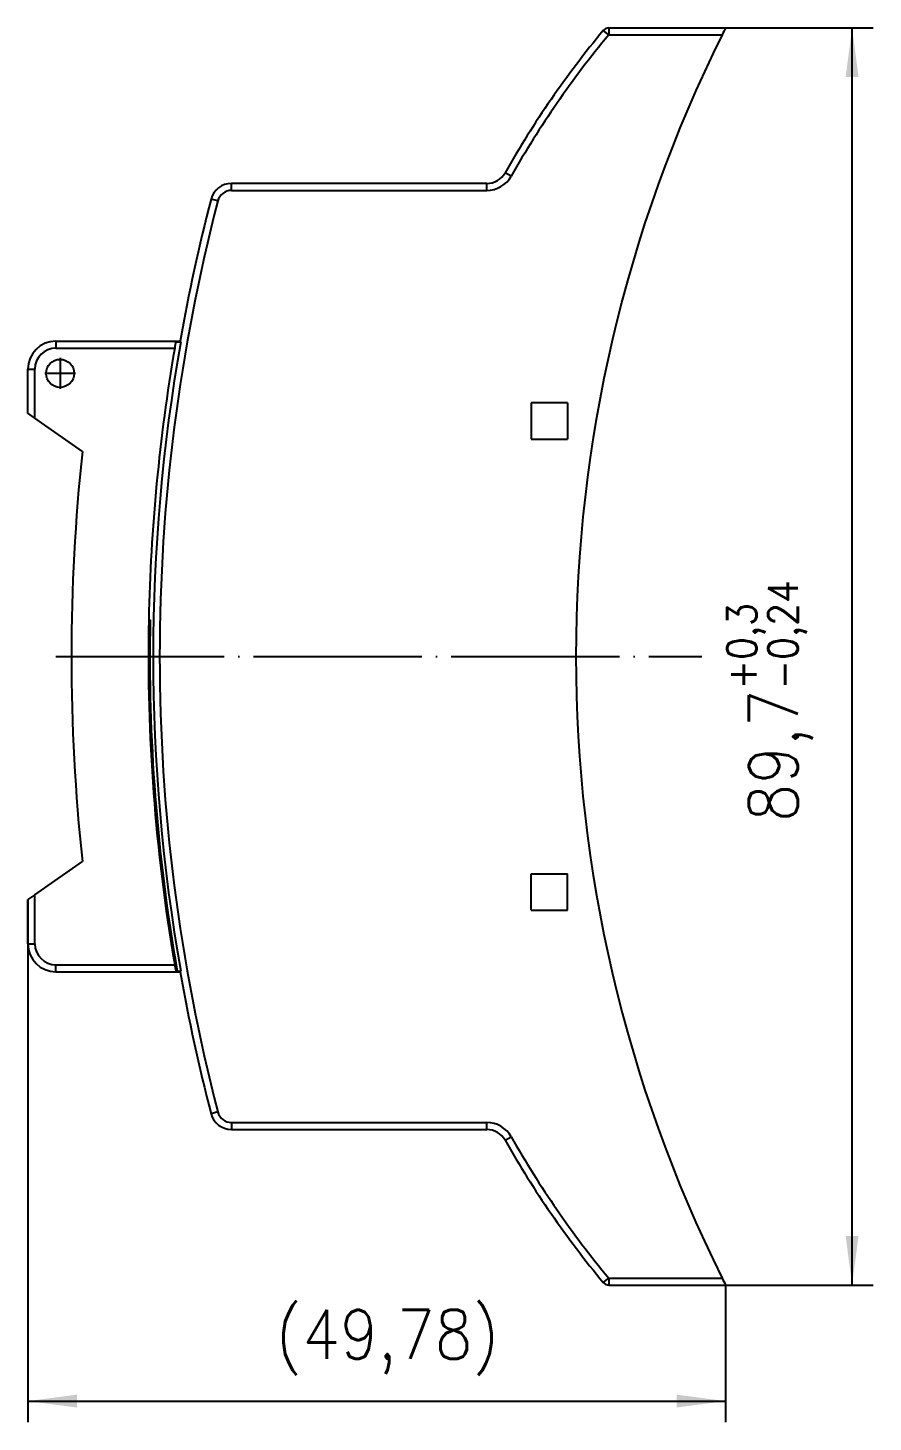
# Model space of a CAD drawing. Header units: millimetres. Extents: x -237 to 357, y 207 to 627.
# Drawn here: x -138.7 to -78.4, y 301.4 to 400.9 of the extents above; entities that cross this region are included whole.
import ezdxf

# ---------------------------------------------------------------- set-up
doc = ezdxf.new("R2010")
doc.units = ezdxf.units.MM
doc.linetypes.add('DOT_CENTER', pattern=[14, 12, -1, 0, -1])
doc.layers.add('1', color=7, linetype='Continuous')
doc.styles.add('CONVERTER_11', font='txt.shx', dxfattribs={"width": 0.9})
doc.dimstyles.new('ME10_DIM_16', dxfattribs={"dimtxt": 3.5, "dimasz": 3.5, "dimexe": 1.5, "dimexo": 0, "dimgap": 1.5, "dimtad": 1, "dimdsep": 46, "dimtxsty": 'CONVERTER_11', "dimsah": 1, "dimcen": 0.09, "dimclrd": 2, "dimclre": 2, "dimclrt": 3, "dimadec": 0, "dimazin": 0, "dimtol": 1, "dimtp": 0.3, "dimtm": 0.24, "dimtfac": 0.6, "dimtdec": 0, "dimtix": 1, "dimtmove": 0, "dimatfit": 3, "dimfxl": 1, "dimtolj": 1, "dimtzin": 0, "dimarcsym": 0})
doc.dimstyles.new('ME10_DIM_17', dxfattribs={"dimtxt": 3.5, "dimasz": 3.5, "dimexe": 1.5, "dimexo": 0, "dimgap": 1.5, "dimtad": 1, "dimdsep": 46, "dimtxsty": 'CONVERTER_11', "dimsah": 1, "dimcen": 0.09, "dimclrd": 2, "dimclre": 2, "dimclrt": 3, "dimadec": 0, "dimazin": 0, "dimtfac": 1, "dimtdec": 4, "dimtix": 1, "dimtmove": 0, "dimatfit": 3, "dimfxl": 1, "dimtolj": 1, "dimtzin": 0, "dimarcsym": 0})

# ---------------------------------------------------------------- blocks, each defined once
blk = doc.blocks.new('BC_53_6_GEH-OT_U22_H_Select__00384165__29', base_point=(-138.74, 311.15))
at = {"color": 2, "linetype": 'Continuous'}
for p, q in [((-97.3, 400.35), (-97.685, 400.669)), ((-97.3, 400.85), (-97.3, 400.35)), ((-97.3, 400.35), (-89.209, 400.35)), ((-104.257, 390.264), (-104.692, 390.51)), ((-124.217, 389.25), (-124.217, 389.75)), ((-124.217, 389.25), (-105.997, 389.25)), ((-105.997, 389.25), (-105.997, 389.75)), ((-125.185, 388.502), (-125.669, 388.627)), ((-136.74, 378.5), (-136.74, 378)), ((-136.74, 378), (-128.265, 378)), ((-138.74, 376.5), (-138.24, 376.5)), ((-138.24, 373), (-138.24, 376.5)), ((-138.24, 335.5), (-138.24, 339)), ((-138.74, 335.5), (-138.24, 335.5)), ((-136.74, 334), (-128.265, 334)), ((-136.74, 333.5), (-136.74, 334)), ((-125.185, 323.498), (-125.669, 323.373)), ((-124.217, 322.75), (-124.217, 322.25)), ((-124.217, 322.75), (-105.997, 322.75)), ((-105.997, 322.25), (-105.997, 322.75)), ((-104.692, 321.49), (-104.257, 321.736)), ((-97.685, 311.331), (-97.3, 311.65)), ((-97.3, 311.65), (-97.3, 311.15)), ((-97.3, 311.65), (-89.209, 311.65))]:
    blk.add_line(p, q, dxfattribs=at)
at = {"color": 7, "linetype": 'Continuous'}
for p, q in [((-97.3, 400.85), (-88.959, 400.85)), ((-105.997, 389.75), (-124.217, 389.75)), ((-136.74, 378.5), (-127.873, 378.5)), ((-128.185, 378.458), (-127.838, 378.458)), ((-138.74, 373.35), (-138.74, 376.5)), ((-102.84, 374.1), (-102.84, 371.5)), ((-100.24, 374.1), (-102.84, 374.1)), ((-100.24, 374.1), (-100.24, 371.5)), ((-138.24, 373), (-138.74, 373.35)), ((-134.848, 370.625), (-138.24, 373)), ((-102.84, 371.5), (-100.24, 371.5)), ((-130.114, 358.623), (-130.014, 358.623)), ((-138.24, 339), (-134.848, 341.375)), ((-102.84, 340.5), (-100.24, 340.5)), ((-102.84, 337.9), (-102.84, 340.5)), ((-100.24, 337.9), (-100.24, 340.5)), ((-138.24, 339), (-138.74, 338.65)), ((-138.74, 335.5), (-138.74, 338.65)), ((-102.84, 337.9), (-100.24, 337.9)), ((-136.74, 333.5), (-127.873, 333.5)), ((-128.084, 333.542), (-127.838, 333.542)), ((-124.217, 322.25), (-105.997, 322.25)), ((-97.3, 311.15), (-88.959, 311.15))]:
    blk.add_line(p, q, dxfattribs=at)
blk.add_circle((-136.44, 376.2), 1, dxfattribs=at)
for centre, radius, start, end in [((-43.79, 356), 70, 140.34752, 150.46159), ((-0.14, 356), 99.5, 153.53003, 206.46997), ((-97.3, 400.35), 0.5, 90, 140.34752), ((-0.14, 356), 99.5, 153.20794, 153.53003), ((-105.997, 391.25), 1.5, 270, 330.46159), ((-124.217, 388.25), 1.5, 90, 165.43015), ((-0.14, 356), 129.7, 165.43015, 170.00994), ((-136.74, 376.5), 2, 90, 180), ((-0.14, 356), 129.658, 170.02542, 189.97458), ((-0.14, 356), 130, 170.05191, 170.2569), ((-0.14, 356), 130, 170.2569, 178.84387), ((-0.14, 356), 135.5, 173.80376, 186.19624), ((-0.14, 356), 130, 178.84387, 189.7431), ((-136.74, 335.5), 2, 180, 270), ((-0.14, 356), 130, 189.7431, 189.92202), ((-0.14, 356), 129.7, 189.99006, 194.56985), ((-124.217, 323.75), 1.5, 194.56985, 270), ((-105.997, 320.75), 1.5, 29.53841, 90), ((-43.79, 356), 70, 209.53841, 219.65248), ((-0.14, 356), 99.5, 206.46997, 206.79206), ((-97.3, 311.65), 0.5, 219.65248, 270)]:
    blk.add_arc(centre, radius, start, end, dxfattribs=at)
at = {"color": 2, "linetype": 'Continuous'}
for centre, radius, start, end in [((-43.79, 356), 69.5, 140.34752, 150.46159), ((-105.997, 391.25), 2, 270, 330.46159), ((-124.217, 388.25), 1, 90, 165.43015), ((-0.14, 356), 129.2, 165.43015, 194.56985), ((-136.74, 376.5), 1.5, 90, 180), ((-0.14, 356), 129.9, 178.84298, 189.95582), ((-136.74, 335.5), 1.5, 180, 270), ((-124.217, 323.75), 1, 194.56985, 270), ((-105.997, 320.75), 2, 29.53841, 90), ((-43.79, 356), 69.5, 209.53841, 219.65248)]:
    blk.add_arc(centre, radius, start, end, dxfattribs=at)
at = {"color": 7, "linetype": 'Continuous'}
for points, knots in [([(-127.838, 378.458), (-127.843, 378.463), (-127.851, 378.474), (-127.862, 378.486), (-127.869, 378.495), (-127.872, 378.498), (-127.873, 378.5)], [0, 0, 0, 0, 0.0202632, 0.04039017, 0.04744405, 0.05449793, 0.05449793, 0.05449793, 0.05449793]), ([(-128.196, 333.6), (-128.194, 333.595), (-128.192, 333.587), (-128.185, 333.575), (-128.175, 333.565), (-128.162, 333.557), (-128.146, 333.55), (-128.131, 333.546), (-128.117, 333.544), (-128.106, 333.543), (-128.095, 333.542), (-128.088, 333.542), (-128.084, 333.542)], [0, 0, 0, 0, 0.0147838, 0.0266197, 0.0400178, 0.0566229, 0.0714241, 0.0936533, 0.102841, 0.114616, 0.1255624, 0.1364556, 0.1364556, 0.1364556, 0.1364556]), ([(-127.873, 333.5), (-127.872, 333.502), (-127.869, 333.505), (-127.862, 333.514), (-127.851, 333.526), (-127.843, 333.537), (-127.838, 333.542)], [0, 0, 0, 0, 0.0070539, 0.01410781, 0.03426692, 0.05449793, 0.05449793, 0.05449793, 0.05449793])]:
    blk.add_open_spline(points, degree=3, knots=knots, dxfattribs=at)
at = {"layer": '1', "color": 2, "linetype": 'DOT_CENTER'}
for p, q in [((-136.44, 377.3), (-136.44, 375.1)), ((-135.34, 376.2), (-137.54, 376.2)), ((-136.74, 356), (-90.658, 356))]:
    blk.add_line(p, q, dxfattribs=at)
blk = doc.blocks.new('BC_53_3_OT_U22_TECDOC_00386147__30', base_point=(-138.74, 311.15))
blk.add_blockref('BC_53_6_GEH-OT_U22_H_Select__00384165__29', (-138.74, 311.15))
blk = doc.blocks.new('*D65')
at = {"layer": '1', "color": 2, "linetype": 'Continuous'}
for p, q in [((-88.959, 400.85), (-78.434, 400.85)), ((-79.934, 311.15), (-79.934, 400.85)), ((-88.959, 311.15), (-78.434, 311.15))]:
    blk.add_line(p, q, dxfattribs=at)
at = {"layer": '1', "color": 2}
for points in [[(-79.473, 397.35), (-80.394, 397.35), (-79.934, 400.85)], [(-80.394, 314.65), (-79.473, 314.65), (-79.934, 311.15)]]:
    blk.add_solid(points, dxfattribs=at)
at = {"layer": '1', "color": 3, "insert": (-82.746, 344.204), "char_height": 3.5, "attachment_point": 7, "rotation": 90, "line_spacing_factor": 0.60024, "style": 'CONVERTER_11'}
blk.add_mtext('\\C3;89,7\\C3;\\H2.1;\\S+0,3^ -0,24;', dxfattribs=at)
blk = doc.blocks.new('*D66')
at = {"layer": '1', "color": 2, "linetype": 'Continuous'}
for p, q in [((-138.74, 338.65), (-138.74, 301.371)), ((-88.959, 311.15), (-88.959, 301.371)), ((-138.74, 302.871), (-88.959, 302.871))]:
    blk.add_line(p, q, dxfattribs=at)
at = {"layer": '1', "color": 2}
for points in [[(-135.24, 303.332), (-135.24, 302.41), (-138.74, 302.871)], [(-92.459, 302.41), (-92.459, 303.332), (-88.959, 302.871)]]:
    blk.add_solid(points, dxfattribs=at)
at = {"layer": '1', "color": 3, "insert": (-121.054, 304.721), "char_height": 3.5, "attachment_point": 7, "rotation": 0.00014, "line_spacing_factor": 0.60024, "style": 'CONVERTER_11'}
blk.add_mtext('\\C3;(\\C3;49,78\\C3;)', dxfattribs=at)
blk = doc.blocks.new('SA_Rechts1', base_point=(-113.849, 356))
blk.add_blockref('BC_53_3_OT_U22_TECDOC_00386147__30', (-138.74, 311.15))
at = {"layer": '1'}
dim = blk.add_linear_dim(base=(-79.934, 311.15), p1=(-88.959, 400.85), p2=(-88.959, 311.15), angle=90, dimstyle='ME10_DIM_16', dxfattribs=at)
dim.commit()
dim.dimension.update_dxf_attribs({"geometry": '*D65', "text_midpoint": (-84.321, 353.619), "text_rotation": 90})
dim = blk.add_linear_dim(base=(-138.74, 302.871), p1=(-88.959, 311.15), p2=(-138.74, 338.65), text='<>)', dimstyle='ME10_DIM_17', override={"dimpost": '(<>)'}, dxfattribs=at)
dim.commit()
dim.dimension.update_dxf_attribs({"geometry": '*D66', "text_midpoint": (-111.797, 306.296), "text_rotation": 0.00014})

msp = doc.modelspace()

# ---------------------------------------------------------------- block references
msp.add_blockref('SA_Rechts1', (-113.849, 356))

doc.saveas('drawing.dxf')
